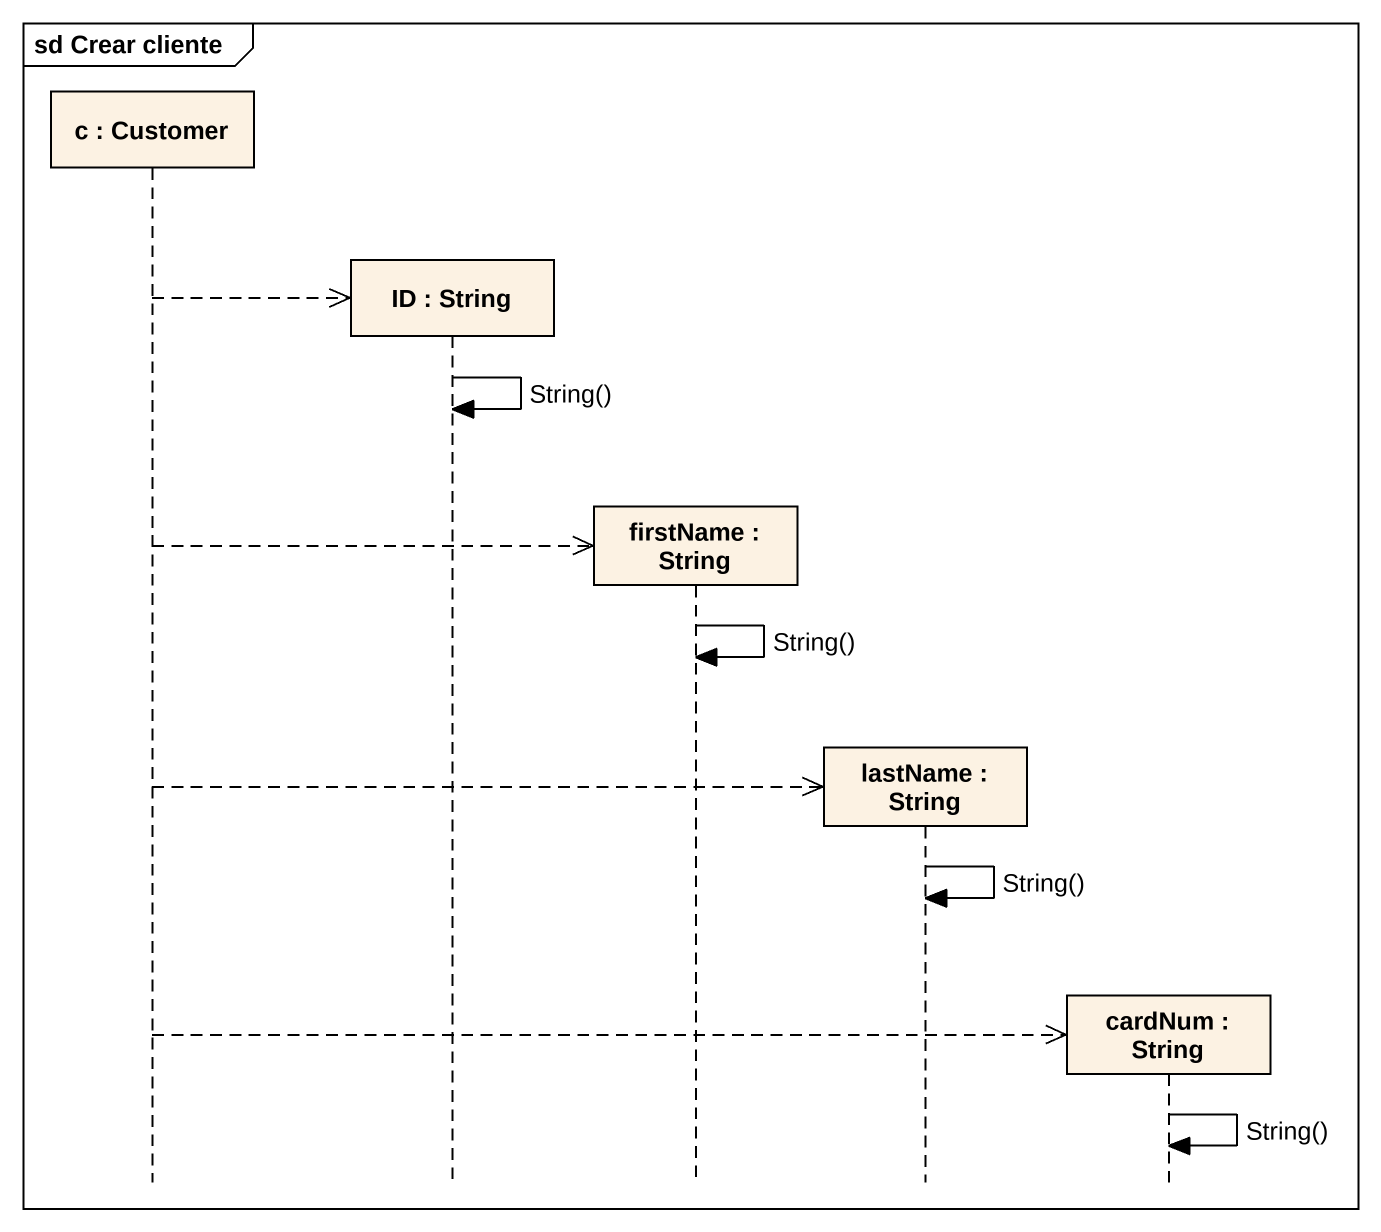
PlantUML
@startuml
mainframe sd Crear cliente
hide footbox
participant "c : Customer" as c
participant "ID : String" as ID
participant "firstName : String" as firstName
participant "lastName : String" as lastName
participant "cardNum : String" as cardNum

c -->> ID **
ID -> ID : String()
c -->> firstName **
firstName -> firstName : String()
c -->> lastName **
lastName -> lastName : String()
c -->> cardNum **
cardNum -> cardNum : String()
@enduml
